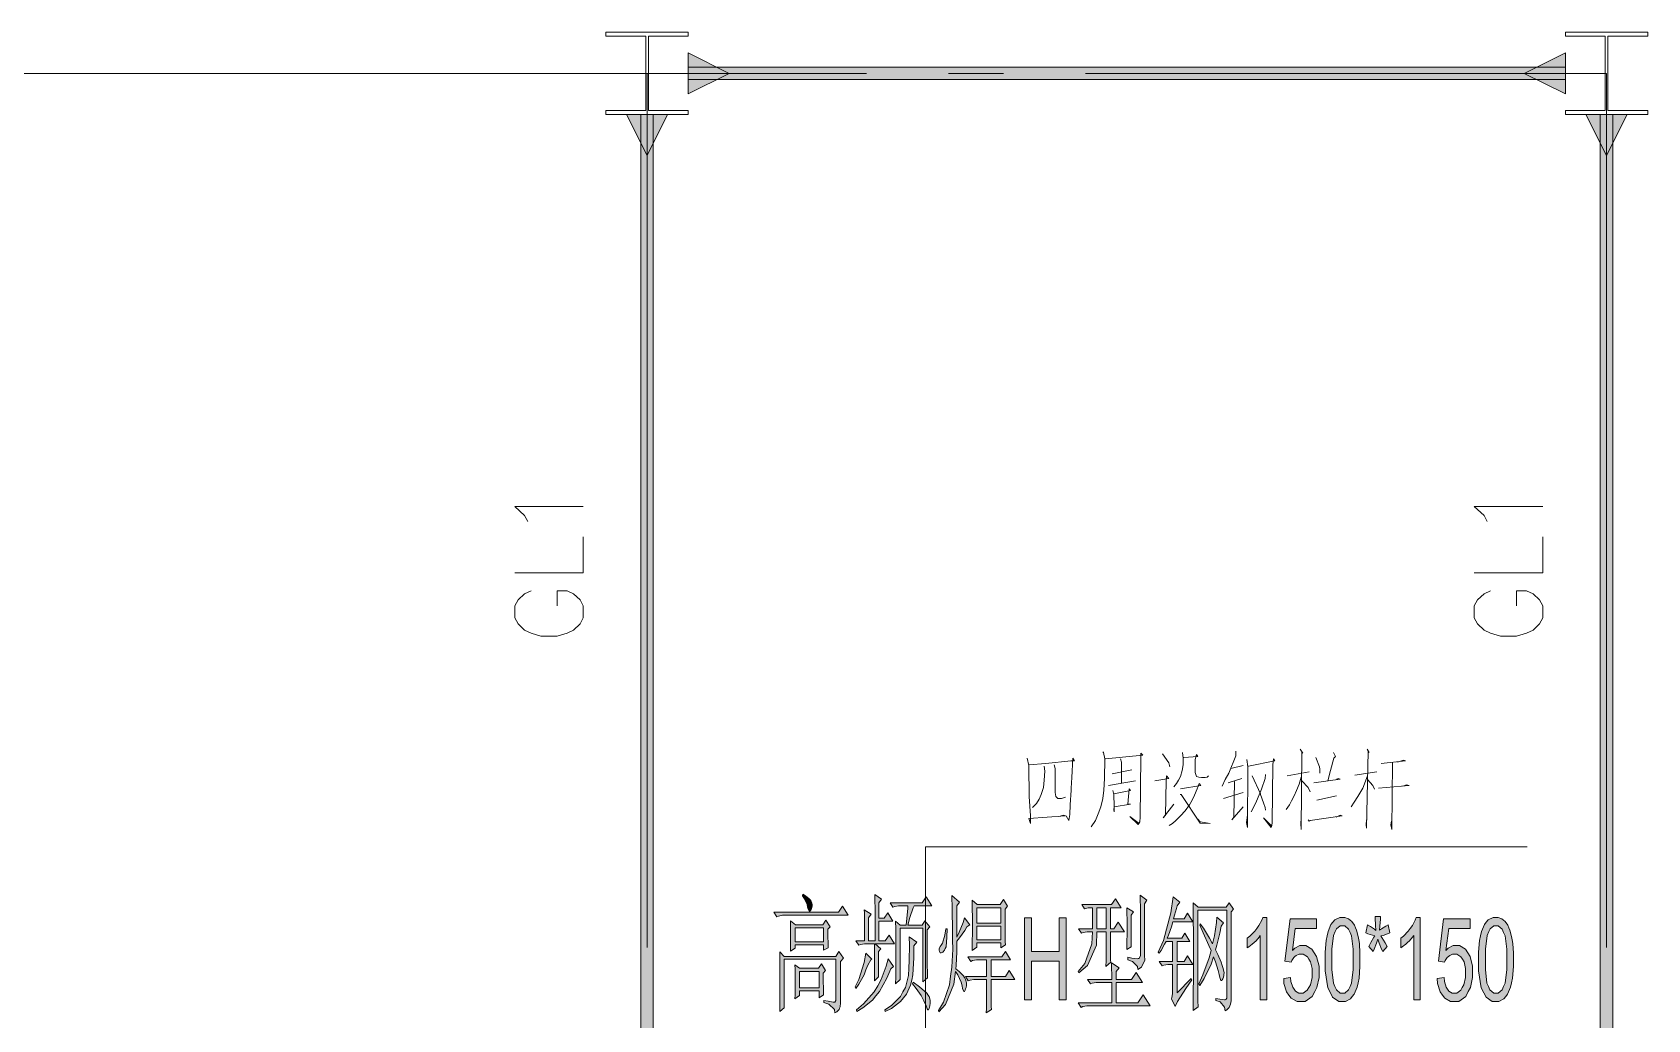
# Model space of a CAD drawing. Header units: millimetres. Extents: x 0 to 586, y 0 to 414.
# Drawn here: x 245.1 to 303.2, y 328.5 to 364 of the extents above; entities that cross this region are included whole.
import ezdxf

# ---------------------------------------------------------------- set-up
doc = ezdxf.new("R2010")
doc.units = ezdxf.units.MM

msp = doc.modelspace()

# ---------------------------------------------------------------- hatches: boundary and pattern name
h = msp.add_hatch(color=0)
h.dxf.hatch_style = 2
h.paths.add_polyline_path([(268.689667, 363.2835), (268.689667, 361.805361), (270.167806, 362.542667)])
h = msp.add_hatch(color=0)
h.dxf.hatch_style = 2
h.paths.add_polyline_path([(300.238583, 361.805361), (300.238583, 363.2835), (298.760444, 362.542667)])
h = msp.add_hatch(color=0)
h.dxf.hatch_style = 2
h.paths.add_polyline_path([(268.689667, 362.320417), (268.689667, 362.764917), (300.238583, 362.764917), (300.238583, 362.320417)])
h = msp.add_hatch(color=0)
h.dxf.hatch_style = 2
h.paths.add_polyline_path([(267.948833, 361.064528), (266.470694, 361.064528), (267.211528, 359.586389)])
h = msp.add_hatch(color=0)
h.dxf.hatch_style = 2
h.paths.add_polyline_path([(267.433778, 314.727167), (266.989278, 314.727167), (266.989278, 361.064528), (267.433778, 361.064528)])
h = msp.add_hatch(color=0)
h.dxf.hatch_style = 2
h.paths.add_polyline_path([(302.457556, 361.064528), (300.979417, 361.064528), (301.716722, 359.586389)])
h = msp.add_hatch(color=0)
h.dxf.hatch_style = 2
h.paths.add_polyline_path([(301.938972, 314.727167), (301.494472, 314.727167), (301.494472, 361.064528), (301.938972, 361.064528)])
h = msp.add_hatch(color=0)
h.dxf.hatch_style = 2
h.paths.add_polyline_path([(272.799528, 332.96225), (272.810111, 333.018694), (272.905361, 332.96225), (273.032361, 332.867), (273.067639, 332.828194), (273.102917, 332.785861), (273.141722, 332.694139), (273.14525, 332.637694), (273.148778, 332.584778), (273.131139, 332.500111), (273.109972, 332.468361), (273.088806, 332.436611), (273.064111, 332.404861), (273.039417, 332.404861), (273.004139, 332.475417), (272.9865, 332.5495), (272.965333, 332.648278), (272.870083, 332.856417)])
h = msp.add_hatch(color=0)
h.dxf.hatch_style = 2
h.paths.add_polyline_path([(275.413611, 331.343), (275.413611, 332.369583), (275.413611, 332.486), (275.406556, 332.799972), (275.3995, 333.001056), (275.646444, 332.838778), (275.551194, 332.711778), (275.551194, 332.150861), (275.741694, 332.150861), (275.868694, 332.351944), (276.045083, 332.045028), (275.551194, 332.045028), (275.551194, 331.343), (275.776972, 331.343), (275.914556, 331.540556), (276.105056, 331.233639), (275.413611, 331.233639), (275.62175, 331.053722), (275.540611, 330.962), (275.540611, 330.044778), (275.388917, 329.900139), (275.388917, 331.233639), (275.106694, 331.233639), (275.032611, 331.233639), (274.8915, 331.205417), (274.828, 331.180722), (274.722167, 331.343), (275.036139, 331.343), (275.036139, 332.027389), (275.036139, 332.13675), (275.032611, 332.351944), (275.025556, 332.457778), (275.2725, 332.2955), (275.17725, 332.172028), (275.17725, 331.343)])
h = msp.add_hatch(color=0)
h.dxf.hatch_style = 2
h.paths.add_polyline_path([(276.150917, 329.790778), (276.154444, 330.027139), (276.1615, 330.570417), (276.1615, 330.884389), (276.1615, 331.194833), (276.154444, 331.773389), (276.150917, 332.045028), (276.313194, 331.900389), (276.535444, 331.900389), (276.560139, 332.154389), (276.588361, 332.503639), (276.595417, 332.602417), (276.337889, 332.602417), (276.260278, 332.602417), (276.122694, 332.577722), (276.055667, 332.5495), (275.949833, 332.711778), (277.099889, 332.711778), (277.251583, 332.926972), (277.449139, 332.602417), (276.817667, 332.602417), (276.778861, 332.531861), (276.665972, 332.179083), (276.595417, 331.900389), (277.110472, 331.900389), (277.205722, 332.062667), (277.382111, 331.847472), (277.286861, 331.738111), (277.286861, 330.640972), (277.286861, 330.48575), (277.293917, 330.171778), (277.297444, 330.0095), (277.135167, 329.864861), (277.135167, 331.794556), (276.313194, 331.794556), (276.313194, 329.953056)])
h = msp.add_hatch(color=0)
h.dxf.hatch_style = 2
h.paths.add_polyline_path([(278.175861, 332.965778), (278.4475, 332.729417), (278.35225, 332.602417), (278.35225, 331.466472), (278.440444, 331.649917), (278.5745, 331.999167), (278.623889, 332.172028), (278.821444, 331.918028), (278.715611, 331.847472), (278.634472, 331.709889), (278.451028, 331.448833), (278.35225, 331.325361), (278.348722, 330.944361), (278.331083, 330.450472), (278.316972, 330.334056), (278.433389, 330.242333), (278.588611, 330.083583), (278.627417, 330.016556), (278.666222, 329.949528), (278.705028, 329.829583), (278.705028, 329.773139), (278.705028, 329.737861), (278.687389, 329.656722), (278.66975, 329.610861), (278.652111, 329.565), (278.627417, 329.522667), (278.599194, 329.522667), (278.556861, 329.621444), (278.539222, 329.720222), (278.503944, 329.854278), (278.387528, 330.115333), (278.306389, 330.242333), (278.246417, 329.783722), (277.950083, 329.053472), (277.710194, 328.781833), (277.696083, 328.83475), (277.872472, 329.134611), (278.087667, 329.751972), (278.13, 330.069472), (278.172333, 330.3905), (278.207611, 331.036083), (278.200556, 331.360639), (278.1935, 331.685194), (278.182917, 332.486)])
h = msp.add_hatch(color=0)
h.dxf.hatch_style = 2
h.paths.add_polyline_path([(284.942139, 332.983417), (285.189083, 332.799972), (285.104417, 332.6765), (285.104417, 330.817361), (285.118528, 330.648028), (284.995056, 330.394028), (284.861, 330.312889), (284.853944, 330.42225), (284.674028, 330.595111), (284.497639, 330.655083), (284.497639, 330.746806), (284.649333, 330.718583), (284.839833, 330.697417), (284.878639, 330.700944), (284.913917, 330.708), (284.952722, 330.817361), (284.952722, 330.926722), (284.952722, 332.4225), (284.952722, 332.538917), (284.949194, 332.821139)])
h = msp.add_hatch(color=0)
h.dxf.hatch_style = 2
h.paths.add_polyline_path([(286.275639, 329.466222), (286.780111, 329.988333), (286.804806, 329.935417), (286.586083, 329.6285), (286.28975, 329.15225), (286.208611, 328.979389), (286.0675, 329.251028), (286.088667, 329.296889), (286.113361, 329.430944), (286.113361, 329.519139), (286.113361, 330.492806), (286.018111, 330.492806), (285.944028, 330.492806), (285.802917, 330.468111), (285.739417, 330.439889), (285.633583, 330.602167), (286.113361, 330.602167), (286.113361, 331.321833), (285.880528, 331.321833), (285.820556, 331.216), (285.697083, 330.997278), (285.633583, 330.891444), (285.598306, 330.926722), (285.785278, 331.350056), (286.053389, 332.348417), (286.138056, 332.926972), (286.370889, 332.725889), (286.275639, 332.602417), (286.247417, 332.500111), (286.183917, 332.267278), (286.148639, 332.133222), (286.522583, 332.133222), (286.653111, 332.330778), (286.840083, 332.023861), (286.123944, 332.023861), (286.0675, 331.843944), (285.961667, 331.547611), (285.915806, 331.431194), (286.441444, 331.431194), (286.557861, 331.611111), (286.73425, 331.321833), (286.275639, 331.321833), (286.275639, 330.602167), (286.522583, 330.602167), (286.653111, 330.799722), (286.840083, 330.492806), (286.275639, 330.492806)])
h = msp.add_hatch(color=0)
h.dxf.hatch_style = 2
h.paths.add_polyline_path([(271.769417, 332.369583), (274.101278, 332.369583), (274.242389, 332.584778), (274.439944, 332.260222), (272.153944, 332.260222), (272.079861, 332.260222), (271.93875, 332.232), (271.87525, 332.207306)])
h = msp.add_hatch(color=0)
h.paths.add_polyline_path([(278.902583, 330.997278), (278.909639, 331.240694), (278.916694, 331.699306), (278.916694, 331.910972), (278.916694, 332.122639), (278.909639, 332.567139), (278.902583, 332.8035), (279.078972, 332.641222), (279.911528, 332.641222), (280.027944, 332.821139), (280.179639, 332.584778), (280.087917, 332.478944), (280.087917, 331.94625), (280.091444, 331.304194), (280.0985, 331.198361), (279.932694, 331.089), (279.932694, 331.268917), (279.068389, 331.268917), (279.068389, 331.106639)])
h.paths.add_polyline_path([(279.068389, 332.531861), (279.068389, 331.970944), (279.932694, 331.970944), (279.932694, 332.531861)])
h.paths.add_polyline_path([(279.932694, 331.865111), (279.068389, 331.865111), (279.068389, 331.378278), (279.932694, 331.378278)])
h = msp.add_hatch(color=0)
h.paths.add_polyline_path([(283.710944, 330.42225), (283.718, 330.630389), (283.725056, 330.962), (283.725056, 331.089), (283.725056, 331.664028), (283.382861, 331.664028), (283.372278, 331.187778), (283.05125, 330.450472), (282.740806, 330.189417), (282.716111, 330.242333), (282.956, 330.521028), (283.213528, 331.233639), (283.231167, 331.664028), (283.11475, 331.664028), (283.037139, 331.664028), (282.896028, 331.639333), (282.832528, 331.611111), (282.726694, 331.773389), (283.231167, 331.773389), (283.231167, 332.531861), (283.079472, 332.531861), (282.938361, 332.496583), (282.843111, 332.641222), (283.912028, 332.641222), (284.053139, 332.856417), (284.261278, 332.531861), (283.87675, 332.531861), (283.87675, 331.773389), (284.00375, 331.773389), (284.155444, 332.00975), (284.377694, 331.664028), (283.87675, 331.664028), (283.87675, 331.089), (283.87675, 330.909083), (283.880278, 330.648028), (283.887333, 330.566889)])
h.paths.add_polyline_path([(283.382861, 332.531861), (283.382861, 331.773389), (283.725056, 331.773389), (283.725056, 332.531861)])
h = msp.add_hatch(color=0)
h.dxf.hatch_style = 2
h.paths.add_polyline_path([(284.462361, 331.032556), (284.465889, 331.240694), (284.472944, 331.646389), (284.472944, 331.847472), (284.472944, 332.045028), (284.465889, 332.387222), (284.462361, 332.531861), (284.705778, 332.387222), (284.624639, 332.260222), (284.624639, 331.124278)])
h = msp.add_hatch(color=0)
h.dxf.hatch_style = 2
h.paths.add_polyline_path([(286.850667, 328.83475), (286.857722, 329.258083), (286.864778, 330.249389), (286.864778, 330.817361), (286.864778, 331.385333), (286.857722, 332.330778), (286.850667, 332.711778), (287.027056, 332.5495), (288.036, 332.5495), (288.141833, 332.711778), (288.304111, 332.475417), (288.222972, 332.387222), (288.222972, 329.251028), (288.222972, 329.187528), (288.198278, 329.064056), (288.173583, 329.007611), (288.152417, 328.947639), (288.064222, 328.852389), (288.000722, 328.817111), (287.983083, 328.951167), (287.817278, 329.141667), (287.672639, 329.194583), (287.672639, 329.268667), (287.81375, 329.240444), (287.979556, 329.219278), (288.00425, 329.222806), (288.032472, 329.226333), (288.057167, 329.275722), (288.057167, 329.321583), (288.057167, 332.440139), (287.016472, 332.440139), (287.016472, 329.557944), (287.016472, 329.476806), (287.02, 329.176944), (287.027056, 328.96175)])
h = msp.add_hatch(color=0)
h.paths.add_polyline_path([(272.365611, 330.965528), (272.372667, 331.106639), (272.376194, 331.388861), (272.376194, 331.522917), (272.376194, 331.656972), (272.372667, 331.928611), (272.365611, 332.062667), (272.552583, 331.918028), (273.536833, 331.918028), (273.642667, 332.080306), (273.794361, 331.847472), (273.713222, 331.75575), (273.713222, 331.540556), (273.720278, 331.208944), (273.723806, 331.089), (273.561528, 331.000806), (273.561528, 331.198361), (272.542, 331.198361), (272.542, 331.071361)])
h.paths.add_polyline_path([(272.542, 331.812194), (272.542, 331.307722), (273.561528, 331.307722), (273.561528, 331.812194)])
h = msp.add_hatch(color=0)
h.dxf.hatch_style = 2
h.paths.add_polyline_path([(278.003, 331.773389), (277.995944, 331.477056), (277.964194, 331.12075), (277.935972, 331.060778), (277.911278, 331.004333), (277.854833, 330.93025), (277.826611, 330.919667), (277.794861, 330.905556), (277.756056, 330.912611), (277.741944, 330.937306), (277.731361, 330.958472), (277.720778, 331.000806), (277.720778, 331.018444), (277.720778, 331.053722), (277.756056, 331.134861), (277.791333, 331.180722), (277.837194, 331.251278), (277.918333, 331.547611), (277.953611, 331.773389)])
h = msp.add_hatch(color=0)
h.dxf.hatch_style = 2
h.paths.add_polyline_path([(280.782889, 329.212222), (280.782889, 332.172028), (281.036889, 332.172028), (281.036889, 330.954944), (282.03525, 330.954944), (282.03525, 332.172028), (282.28925, 332.172028), (282.28925, 329.212222), (282.03525, 329.212222), (282.03525, 330.605694), (281.036889, 330.605694), (281.036889, 329.212222)])
h = msp.add_hatch(color=0)
h.dxf.hatch_style = 2
h.paths.add_polyline_path([(287.108194, 331.953306), (287.221083, 331.791028), (287.443333, 331.431194), (287.552694, 331.233639), (287.619722, 331.522917), (287.693806, 331.999167), (287.707917, 332.189667), (287.94075, 331.988583), (287.859611, 331.865111), (287.806694, 331.611111), (287.707917, 331.187778), (287.658528, 331.014917), (287.743194, 330.845583), (287.859611, 330.566889), (287.894889, 330.457528), (287.930167, 330.348167), (287.961917, 330.185889), (287.958389, 330.132972), (287.954861, 330.080056), (287.933694, 329.998917), (287.916056, 329.970694), (287.898417, 329.942472), (287.87725, 329.917778), (287.852556, 329.917778), (287.81375, 330.023611), (287.789056, 330.132972), (287.753778, 330.267028), (287.655, 330.584528), (287.587972, 330.764444), (287.49625, 330.503389), (287.24225, 329.988333), (287.087028, 329.737861), (287.05175, 329.790778), (287.203444, 330.122389), (287.425694, 330.729167), (287.49625, 330.997278), (287.418639, 331.177194), (287.214028, 331.62875), (287.087028, 331.900389)])
h = msp.add_hatch(color=0)
h.dxf.hatch_style = 2
h.paths.add_polyline_path([(289.503556, 329.212222), (289.267194, 329.212222), (289.267194, 331.526444), (289.224861, 331.466472), (289.111972, 331.339472), (289.044944, 331.275972), (288.974389, 331.216), (288.850917, 331.12075), (288.794472, 331.089), (288.794472, 331.441778), (288.89325, 331.512333), (289.066111, 331.685194), (289.140194, 331.7875), (289.214278, 331.889806), (289.320111, 332.087361), (289.351861, 332.182611), (289.503556, 332.182611)])
h = msp.add_hatch(color=0)
h.dxf.hatch_style = 2
h.paths.add_polyline_path([(290.106806, 329.988333), (290.35375, 330.020083), (290.367861, 329.8825), (290.431361, 329.670833), (290.48075, 329.603806), (290.530139, 329.53325), (290.653611, 329.462694), (290.724167, 329.462694), (290.808833, 329.462694), (290.953472, 329.561472), (291.013444, 329.66025), (291.069889, 329.759028), (291.129861, 330.020083), (291.129861, 330.185889), (291.129861, 330.341111), (291.073417, 330.584528), (291.016972, 330.67625), (290.960528, 330.764444), (290.812361, 330.856167), (290.720639, 330.856167), (290.660667, 330.856167), (290.558361, 330.813833), (290.5125, 330.775028), (290.466639, 330.736222), (290.396083, 330.630389), (290.371389, 330.566889), (290.149139, 330.61275), (290.336111, 332.129694), (291.288611, 332.129694), (291.288611, 331.783972), (290.523083, 331.783972), (290.420778, 330.990222), (290.505444, 331.081944), (290.688889, 331.173667), (290.784139, 331.173667), (290.907611, 331.173667), (291.119278, 331.039611), (291.207472, 330.905556), (291.292139, 330.7715), (291.380333, 330.425778), (291.380333, 330.217639), (291.380333, 330.016556), (291.302722, 329.667306), (291.228639, 329.522667), (291.136917, 329.34275), (290.882917, 329.162833), (290.724167, 329.162833), (290.593639, 329.162833), (290.378444, 329.275722), (290.297306, 329.388611), (290.212639, 329.5015), (290.117389, 329.801361)])
h = msp.add_hatch(color=0)
h.paths.add_polyline_path([(291.599056, 330.672722), (291.599056, 330.933778), (291.634333, 331.357111), (291.669611, 331.515861), (291.704889, 331.678139), (291.807194, 331.925083), (291.87775, 332.00975), (291.944778, 332.097944), (292.121167, 332.182611), (292.223472, 332.182611), (292.301083, 332.182611), (292.438667, 332.13675), (292.495111, 332.087361), (292.555083, 332.037972), (292.650333, 331.900389), (292.689139, 331.812194), (292.724417, 331.720472), (292.784389, 331.50175), (292.805556, 331.371222), (292.83025, 331.240694), (292.851417, 330.891444), (292.851417, 330.672722), (292.851417, 330.411667), (292.816139, 329.991861), (292.780861, 329.833111), (292.745583, 329.670833), (292.643278, 329.423889), (292.572722, 329.335694), (292.505694, 329.251028), (292.329306, 329.162833), (292.223472, 329.162833), (292.085889, 329.162833), (291.867167, 329.314528), (291.789556, 329.46975), (291.694306, 329.653194), (291.599056, 330.256444)])
h.paths.add_polyline_path([(291.842472, 330.672722), (291.842472, 330.305833), (291.895389, 329.822528), (291.951833, 329.702583), (292.008278, 329.582639), (292.142333, 329.462694), (292.223472, 329.462694), (292.304611, 329.462694), (292.442194, 329.582639), (292.498639, 329.702583), (292.551556, 329.822528), (292.608, 330.309361), (292.608, 330.672722), (292.608, 331.036083), (292.551556, 331.522917), (292.498639, 331.642861), (292.442194, 331.762806), (292.304611, 331.88275), (292.219944, 331.88275), (292.138806, 331.88275), (292.011806, 331.776917), (291.962417, 331.671083), (291.902444, 331.5335), (291.842472, 331.036083)])
h = msp.add_hatch(color=0)
h.dxf.hatch_style = 2
h.paths.add_polyline_path([(293.063083, 331.62875), (293.123056, 331.9145), (293.225361, 331.858056), (293.377056, 331.759278), (293.422917, 331.716944), (293.412333, 331.900389), (293.398222, 332.150861), (293.398222, 332.217889), (293.588722, 332.217889), (293.585194, 332.119111), (293.571083, 331.868639), (293.556972, 331.720472), (293.627528, 331.773389), (293.779222, 331.868639), (293.867417, 331.9145), (293.927389, 331.62875), (293.84625, 331.586417), (293.680444, 331.529972), (293.602833, 331.515861), (293.641639, 331.459417), (293.754528, 331.268917), (293.828611, 331.134861), (293.669861, 330.962), (293.631056, 331.039611), (293.542861, 331.258333), (293.489944, 331.395917), (293.440556, 331.254806), (293.355889, 331.036083), (293.320611, 330.962), (293.165389, 331.134861), (293.239472, 331.275972), (293.348833, 331.466472), (293.380583, 331.515861), (293.299444, 331.540556), (293.137167, 331.597)])
h = msp.add_hatch(color=0)
h.dxf.hatch_style = 2
h.paths.add_polyline_path([(295.021, 329.212222), (294.784639, 329.212222), (294.784639, 331.526444), (294.742306, 331.466472), (294.632944, 331.339472), (294.562389, 331.275972), (294.495361, 331.216), (294.368361, 331.12075), (294.315444, 331.089), (294.315444, 331.441778), (294.414222, 331.512333), (294.587083, 331.685194), (294.661167, 331.7875), (294.73525, 331.889806), (294.841083, 332.087361), (294.869306, 332.182611), (295.021, 332.182611)])
h = msp.add_hatch(color=0)
h.dxf.hatch_style = 2
h.paths.add_polyline_path([(295.627778, 329.988333), (295.874722, 330.020083), (295.888833, 329.8825), (295.952333, 329.670833), (296.001722, 329.603806), (296.051111, 329.53325), (296.171056, 329.462694), (296.241611, 329.462694), (296.329806, 329.462694), (296.474444, 329.561472), (296.530889, 329.66025), (296.590861, 329.759028), (296.647306, 330.020083), (296.647306, 330.185889), (296.647306, 330.341111), (296.594389, 330.584528), (296.537944, 330.67625), (296.4815, 330.764444), (296.333333, 330.856167), (296.238083, 330.856167), (296.181639, 330.856167), (296.079333, 330.813833), (296.033472, 330.775028), (295.987611, 330.736222), (295.917056, 330.630389), (295.888833, 330.566889), (295.670111, 330.61275), (295.853556, 332.129694), (296.809583, 332.129694), (296.809583, 331.783972), (296.044056, 331.783972), (295.938222, 330.990222), (296.026417, 331.081944), (296.206333, 331.173667), (296.301583, 331.173667), (296.428583, 331.173667), (296.64025, 331.039611), (296.724917, 330.905556), (296.813111, 330.7715), (296.897778, 330.425778), (296.897778, 330.217639), (296.897778, 330.016556), (296.823694, 329.667306), (296.746083, 329.522667), (296.654361, 329.34275), (296.403889, 329.162833), (296.241611, 329.162833), (296.111083, 329.162833), (295.899417, 329.275722), (295.81475, 329.388611), (295.733611, 329.5015), (295.638361, 329.801361)])
h = msp.add_hatch(color=0)
h.paths.add_polyline_path([(297.1165, 330.672722), (297.1165, 330.933778), (297.151778, 331.357111), (297.187056, 331.515861), (297.222333, 331.678139), (297.328167, 331.925083), (297.395194, 332.00975), (297.46575, 332.097944), (297.638611, 332.182611), (297.744444, 332.182611), (297.822056, 332.182611), (297.956111, 332.13675), (298.016083, 332.087361), (298.072528, 332.037972), (298.171306, 331.900389), (298.206583, 331.812194), (298.245389, 331.720472), (298.305361, 331.50175), (298.326528, 331.371222), (298.347694, 331.240694), (298.368861, 330.891444), (298.368861, 330.672722), (298.368861, 330.411667), (298.333583, 329.991861), (298.301833, 329.833111), (298.266556, 329.670833), (298.160722, 329.423889), (298.093694, 329.335694), (298.023139, 329.251028), (297.850278, 329.162833), (297.744444, 329.162833), (297.606861, 329.162833), (297.388139, 329.314528), (297.307, 329.46975), (297.21175, 329.653194), (297.1165, 330.256444)])
h.paths.add_polyline_path([(297.359917, 330.672722), (297.359917, 330.305833), (297.416361, 329.822528), (297.469278, 329.702583), (297.525722, 329.582639), (297.663306, 329.462694), (297.744444, 329.462694), (297.825583, 329.462694), (297.963167, 329.582639), (298.016083, 329.702583), (298.072528, 329.822528), (298.128972, 330.309361), (298.128972, 330.672722), (298.128972, 331.036083), (298.072528, 331.522917), (298.016083, 331.642861), (297.963167, 331.762806), (297.825583, 331.88275), (297.740917, 331.88275), (297.659778, 331.88275), (297.52925, 331.776917), (297.479861, 331.671083), (297.419889, 331.5335), (297.359917, 331.036083)])
h = msp.add_hatch(color=0)
h.dxf.hatch_style = 2
h.paths.add_polyline_path([(276.912917, 331.286556), (276.807083, 331.163083), (276.807083, 330.729167), (276.768278, 330.111806), (276.729472, 329.928361), (276.690667, 329.741389), (276.546028, 329.420361), (276.436667, 329.286306), (276.327306, 329.15225), (275.999222, 328.908833), (275.776972, 328.799472), (275.762861, 328.852389), (275.999222, 329.014667), (276.323778, 329.339222), (276.4155, 329.5015), (276.503694, 329.663778), (276.609528, 330.094167), (276.623639, 330.35875), (276.63775, 330.626861), (276.648333, 331.187778), (276.641278, 331.487639)])
h = msp.add_hatch(color=0)
h.dxf.hatch_style = 2
h.paths.add_polyline_path([(273.572111, 329.198111), (273.720278, 329.169889), (273.900194, 329.138139), (273.935472, 329.134611), (273.97075, 329.131083), (274.006028, 329.198111), (274.006028, 329.268667), (274.006028, 330.67625), (272.143361, 330.67625), (272.143361, 328.926472), (271.981083, 328.799472), (271.984611, 329.071111), (271.991667, 329.607333), (271.991667, 329.871917), (271.991667, 330.140028), (271.984611, 330.67625), (271.981083, 330.944361), (272.143361, 330.782083), (273.995444, 330.782083), (274.111861, 330.962), (274.274139, 330.711528), (274.171833, 330.602167), (274.171833, 329.198111), (274.171833, 329.106389), (274.154194, 328.968806), (274.136556, 328.915889), (274.118917, 328.8665), (274.03425, 328.781833), (273.97075, 328.746556), (273.949583, 328.873556), (273.7485, 329.060528), (273.572111, 329.124028)])
h = msp.add_hatch(color=0)
h.dxf.hatch_style = 2
h.paths.add_polyline_path([(275.085528, 330.891444), (275.293667, 330.67625), (275.254861, 330.658611), (275.149028, 330.468111), (275.085528, 330.29525), (275.014972, 330.115333), (274.831528, 329.783722), (274.722167, 329.6285), (274.697472, 329.681417), (274.828, 329.953056), (275.0185, 330.556306)])
h = msp.add_hatch(color=0)
h.dxf.hatch_style = 2
h.paths.add_polyline_path([(275.879278, 330.690361), (276.080361, 330.42225), (275.974528, 330.330528), (275.833417, 329.998917), (275.568833, 329.512083), (275.441833, 329.356861), (275.314833, 329.205167), (274.972639, 328.926472), (274.757444, 328.799472), (274.743333, 328.852389), (275.000861, 329.071111), (275.381861, 329.508556), (275.505333, 329.727278), (275.628806, 329.949528), (275.815778, 330.429306)])
h = msp.add_hatch(color=0)
h.dxf.hatch_style = 2
h.paths.add_polyline_path([(279.583444, 329.953056), (279.583444, 329.519139), (279.5905, 328.979389), (279.594028, 328.873556), (279.407056, 328.746556), (279.414111, 328.908833), (279.417639, 329.512083), (279.417639, 329.953056), (279.043694, 329.953056), (278.969611, 329.953056), (278.8285, 329.924833), (278.761472, 329.900139), (278.659167, 330.062417), (279.417639, 330.062417), (279.417639, 330.658611), (279.138944, 330.658611), (279.061333, 330.658611), (278.920222, 330.630389), (278.856722, 330.602167), (278.750889, 330.764444), (279.967972, 330.764444), (280.0985, 330.962), (280.285472, 330.658611), (279.583444, 330.658611), (279.583444, 330.062417), (280.0985, 330.062417), (280.239611, 330.277611), (280.437167, 329.953056)])
h = msp.add_hatch(color=0)
h.paths.add_polyline_path([(273.550944, 330.171778), (273.550944, 329.953056), (273.554472, 329.565), (273.561528, 329.395667), (273.395722, 329.286306), (273.395722, 329.540306), (272.693694, 329.540306), (272.693694, 329.378028), (272.531417, 329.251028), (272.534944, 329.402722), (272.542, 329.709639), (272.542, 329.864861), (272.542, 330.016556), (272.534944, 330.323472), (272.531417, 330.478694), (272.693694, 330.351694), (273.374556, 330.351694), (273.480389, 330.513972), (273.632083, 330.277611)])
h.paths.add_polyline_path([(272.693694, 330.242333), (272.693694, 329.646139), (273.395722, 329.646139), (273.395722, 330.242333)])
h = msp.add_hatch(color=0)
h.dxf.hatch_style = 2
h.paths.add_polyline_path([(283.922611, 329.953056), (283.922611, 330.087111), (283.915556, 330.383444), (283.912028, 330.545722), (284.190722, 330.365806), (284.084889, 330.238806), (284.084889, 329.953056), (284.63875, 329.953056), (284.801028, 330.203528), (285.033861, 329.843694), (284.084889, 329.843694), (284.084889, 329.106389), (284.861, 329.106389), (285.047972, 329.395667), (285.3055, 328.997028), (283.104167, 328.997028), (283.026556, 328.997028), (282.885444, 328.972333), (282.821944, 328.944111), (282.716111, 329.106389), (283.922611, 329.106389), (283.922611, 329.843694), (283.442833, 329.843694), (283.365222, 329.843694), (283.224111, 329.815472), (283.160611, 329.790778), (283.054778, 329.953056)])
h = msp.add_hatch(color=0)
h.dxf.hatch_style = 2
h.paths.add_polyline_path([(276.782389, 329.847222), (277.011694, 329.684944), (277.276278, 329.459167), (277.315083, 329.395667), (277.353889, 329.332167), (277.392694, 329.205167), (277.392694, 329.141667), (277.392694, 329.095806), (277.382111, 329.004083), (277.368, 328.951167), (277.357417, 328.901778), (277.332722, 328.852389), (277.322139, 328.852389), (277.311556, 328.852389), (277.286861, 328.891194), (277.276278, 328.926472), (277.244528, 329.007611), (277.166917, 329.184), (277.117528, 329.27925), (277.068139, 329.370972), (276.888222, 329.6285), (276.761222, 329.790778)])

# ---------------------------------------------------------------- linework, layer by layer
at = {"color": 0, "lineweight": 0}
for points in [[(265.733389, 364.020806), (265.733389, 363.876167)], [(268.689667, 364.020806), (265.733389, 364.020806)], [(265.733389, 363.876167), (267.162139, 363.876167)], [(267.162139, 363.876167), (267.162139, 361.212694)], [(267.260917, 361.212694), (267.260917, 363.876167)], [(267.260917, 363.876167), (268.689667, 363.876167)], [(268.689667, 363.876167), (268.689667, 364.020806)], [(300.238583, 364.020806), (300.238583, 363.876167)], [(303.198389, 364.020806), (300.238583, 364.020806)], [(300.238583, 363.876167), (301.667333, 363.876167)], [(301.667333, 363.876167), (301.667333, 361.212694)], [(301.766111, 361.212694), (301.766111, 363.876167)], [(301.766111, 363.876167), (303.198389, 363.876167)], [(303.198389, 363.876167), (303.198389, 364.020806)], [(216.609083, 362.542667), (257.351389, 362.542667)], [(245.519222, 362.542667), (275.099639, 362.542667)], [(267.211528, 331.096056), (267.211528, 362.542667)], [(278.055917, 362.542667), (280.027944, 362.542667)], [(282.984222, 362.542667), (301.716722, 362.542667)], [(301.716722, 331.096056), (301.716722, 362.542667)], [(265.733389, 361.212694), (267.162139, 361.212694)], [(265.733389, 361.212694), (265.733389, 361.064528)], [(265.733389, 361.064528), (268.689667, 361.064528)], [(267.260917, 361.212694), (268.689667, 361.212694)], [(268.689667, 361.064528), (268.689667, 361.212694)], [(300.238583, 361.212694), (301.667333, 361.212694)], [(300.238583, 361.212694), (300.238583, 361.064528)], [(300.238583, 361.064528), (303.198389, 361.064528)], [(301.766111, 361.212694), (303.198389, 361.212694)], [(303.198389, 361.064528), (303.198389, 361.212694)], [(262.92175, 346.420722), (262.805333, 346.635917), (262.452556, 346.960472), (264.918472, 346.960472)], [(297.430472, 346.420722), (297.314056, 346.635917), (296.961278, 346.960472), (299.427194, 346.960472)], [(262.452556, 344.579222), (264.918472, 344.579222), (264.918472, 345.877444)], [(296.961278, 344.579222), (299.427194, 344.579222), (299.427194, 345.877444)], [(263.041694, 343.926583), (262.805333, 343.82075), (262.5725, 343.602028), (262.452556, 343.386833), (262.452556, 342.952917), (262.5725, 342.737722), (262.805333, 342.519), (263.041694, 342.409639), (263.394472, 342.303806), (263.980083, 342.303806), (264.332861, 342.409639), (264.565694, 342.519), (264.802056, 342.737722), (264.918472, 342.952917), (264.918472, 343.386833), (264.802056, 343.602028), (264.565694, 343.82075), (264.332861, 343.926583), (263.980083, 343.926583), (263.980083, 343.386833)], [(297.546889, 343.926583), (297.314056, 343.82075), (297.077694, 343.602028), (296.961278, 343.386833), (296.961278, 342.952917), (297.077694, 342.737722), (297.314056, 342.519), (297.546889, 342.409639), (297.899667, 342.303806), (298.485278, 342.303806), (298.838056, 342.409639), (299.074417, 342.519), (299.30725, 342.737722), (299.427194, 342.952917), (299.427194, 343.386833), (299.30725, 343.602028), (299.074417, 343.82075), (298.838056, 343.926583), (298.485278, 343.926583), (298.485278, 343.386833)], [(283.605111, 338.141028), (283.62275, 338.116333), (283.679194, 337.8835), (283.661556, 337.185), (283.643917, 336.765194), (283.605111, 336.461806), (283.531028, 336.158417), (283.439306, 335.904417), (283.344056, 335.671583), (283.17825, 335.43875)], [(286.473194, 338.116333), (286.494361, 337.908194), (286.494361, 337.675361), (286.455556, 337.463694), (286.399111, 337.255556), (286.325028, 337.114444), (286.250944, 336.998028), (286.159222, 336.881611)], [(288.392306, 338.162194), (288.392306, 337.999917), (288.134778, 337.371972), (288.00425, 337.139139), (287.891361, 336.906306)], [(290.703, 338.23275), (290.79825, 338.091639), (290.759444, 338.116333), (290.741806, 335.3435), (290.724167, 335.555167), (290.741806, 335.742139)], [(291.895389, 338.116333), (291.969472, 337.975222), (291.916556, 337.908194), (291.786028, 337.463694), (291.690778, 337.093278)], [(293.108944, 338.23275), (293.183028, 338.116333), (293.144222, 338.162194), (293.087778, 335.392889), (293.070139, 335.509306), (293.087778, 335.69275)], [(280.885194, 337.908194), (280.941639, 337.650667), (280.941639, 337.580111), (280.959278, 336.578222), (280.959278, 336.532361), (280.998083, 335.833861), (280.998083, 335.555167), (280.941639, 335.742139), (282.264556, 335.833861), (282.190472, 335.858556), (282.021139, 335.809167)], [(282.282194, 335.833861), (282.377444, 335.671583), (282.412722, 335.879722), (282.430361, 336.228972), (282.469167, 336.765194), (282.469167, 336.83575), (282.486806, 337.209694), (282.525611, 337.908194), (282.582056, 337.812944), (282.451528, 337.812944), (281.555472, 337.721222), (280.941639, 337.675361)], [(281.499028, 337.625972), (281.520194, 337.442528), (281.499028, 337.114444), (281.46375, 336.860444), (281.389667, 336.602917), (281.315583, 336.440639), (281.220333, 336.278361), (281.072167, 336.13725)], [(281.855333, 337.675361), (281.890611, 337.53425), (281.890611, 337.230861), (281.890611, 336.881611), (281.890611, 336.673472), (281.911778, 336.532361), (281.985861, 336.461806), (282.116389, 336.461806), (282.264556, 336.511194)], [(283.700361, 337.8835), (285.040917, 338.024611), (284.966833, 338.091639), (284.966833, 337.929361), (284.945667, 335.788), (284.928028, 335.625722), (284.89275, 335.555167), (284.871583, 335.530472), (284.57525, 335.809167), (284.910389, 335.555167)], [(284.240111, 337.8835), (284.275389, 337.767083), (284.275389, 337.022722)], [(285.75, 338.070472), (285.97225, 337.742389), (286.007528, 337.604806)], [(286.512, 337.929361), (287.016472, 337.975222), (286.977667, 338.045778), (286.921222, 337.858806), (286.921222, 337.696528), (286.921222, 337.558944), (286.921222, 337.393139), (286.942389, 337.326111), (286.977667, 337.255556), (287.05175, 337.230861), (287.147, 337.209694), (287.277528, 337.209694), (287.351611, 337.230861), (287.408056, 337.276722)], [(288.208861, 337.53425), (288.653361, 337.650667)], [(288.783889, 337.858806), (288.822694, 337.604806), (288.805056, 335.414056), (288.76625, 335.601028), (288.805056, 335.858556)], [(288.840333, 337.625972), (289.792833, 337.812944), (289.736389, 337.8835), (289.715222, 337.675361), (289.697583, 335.601028), (289.679944, 335.484611), (289.662306, 335.414056), (289.380083, 335.763306), (289.679944, 335.459917)], [(291.263917, 337.929361), (291.394444, 337.604806), (291.412083, 337.509556), (291.412083, 337.371972)], [(293.609889, 337.721222), (294.484778, 337.812944), (294.410694, 337.837639), (294.206083, 337.767083)], [(294.019111, 337.742389), (294.001472, 335.3435), (293.966194, 335.509306), (293.983833, 335.646889)], [(283.809722, 336.927472), (284.779861, 337.093278)], [(284.649333, 337.488389), (283.94025, 337.347278)], [(285.467778, 337.093278), (285.97225, 337.185), (285.898167, 337.276722), (285.877, 337.093278), (285.859361, 335.858556), (285.767639, 335.763306), (286.159222, 336.253667)], [(286.399111, 336.811056), (287.125833, 336.927472), (287.069389, 336.998028), (286.995306, 336.811056), (286.903583, 336.578222), (286.811861, 336.394778), (286.716611, 336.228972), (286.568444, 336.020833), (286.399111, 335.833861), (286.233306, 335.671583), (286.102778, 335.555167), (285.989889, 335.484611)], [(288.600444, 337.185), (288.113611, 337.022722)], [(288.339389, 337.068583), (288.318222, 335.788), (288.244139, 335.69275), (288.653361, 336.158417)], [(289.454167, 337.326111), (289.436528, 337.185), (289.306, 336.789889), (289.101389, 336.299528), (288.935583, 335.974972)], [(288.970861, 337.276722), (289.270722, 336.627611), (289.270722, 336.602917), (289.380083, 336.299528), (289.436528, 336.13725), (289.454167, 336.042)], [(290.741806, 337.230861), (290.667722, 336.976861), (290.572472, 336.744028), (290.48075, 336.557056), (290.389028, 336.370083), (290.311417, 336.228972), (290.202056, 336.066694)], [(290.237333, 337.276722), (291.0205, 337.417833)], [(290.759444, 337.093278), (290.985222, 336.860444), (291.059306, 336.694639)], [(291.189833, 337.022722), (292.138806, 337.160306), (292.082361, 337.185), (292.008278, 337.160306)], [(293.126583, 337.276722), (292.95725, 336.83575), (292.773806, 336.532361), (292.643278, 336.324222), (292.530389, 336.158417)], [(292.660917, 337.301417), (293.461722, 337.417833)], [(293.126583, 337.139139), (293.313556, 336.927472), (293.37, 336.789889)], [(283.957889, 336.744028), (283.996694, 336.602917), (284.014333, 336.183111), (284.014333, 335.974972), (283.996694, 336.066694), (284.014333, 336.158417), (284.592889, 336.253667), (284.501167, 336.253667), (284.554083, 336.811056), (284.592889, 336.744028), (283.996694, 336.627611)], [(286.381472, 336.602917), (286.420278, 336.602917), (287.108194, 335.576333), (287.460972, 335.555167), (287.108194, 335.625722), (287.016472, 335.717444)], [(288.653361, 336.673472), (287.947806, 336.461806)], [(291.299194, 336.394778), (292.008278, 336.557056)], [(293.518167, 336.83575), (294.615306, 336.927472), (294.523583, 336.952167), (294.393056, 336.906306)], [(290.985222, 335.69275), (291.0205, 335.646889), (291.059306, 335.671583), (292.212889, 335.833861), (292.138806, 335.858556), (291.990639, 335.788)], [(277.223361, 334.715556), (298.866278, 334.715556)], [(277.223361, 334.715556), (277.223361, 328.037472)]]:
    msp.add_lwpolyline(points, dxfattribs=at)
for points in [[(268.689667, 363.2835), (268.689667, 361.805361), (270.167806, 362.542667)], [(300.238583, 361.805361), (300.238583, 363.2835), (298.760444, 362.542667)], [(268.689667, 362.320417), (268.689667, 362.764917), (300.238583, 362.764917), (300.238583, 362.320417)], [(267.948833, 361.064528), (266.470694, 361.064528), (267.211528, 359.586389)], [(267.433778, 314.727167), (266.989278, 314.727167), (266.989278, 361.064528), (267.433778, 361.064528)], [(302.457556, 361.064528), (300.979417, 361.064528), (301.716722, 359.586389)], [(301.938972, 314.727167), (301.494472, 314.727167), (301.494472, 361.064528), (301.938972, 361.064528)], [(272.799528, 332.96225), (272.810111, 333.018694), (272.905361, 332.96225), (273.032361, 332.867), (273.067639, 332.828194), (273.102917, 332.785861), (273.141722, 332.694139), (273.14525, 332.637694), (273.148778, 332.584778), (273.131139, 332.500111), (273.109972, 332.468361), (273.088806, 332.436611), (273.064111, 332.404861), (273.039417, 332.404861), (273.004139, 332.475417), (272.9865, 332.5495), (272.965333, 332.648278), (272.870083, 332.856417)], [(275.413611, 331.343), (275.413611, 332.369583), (275.413611, 332.486), (275.406556, 332.799972), (275.3995, 333.001056), (275.646444, 332.838778), (275.551194, 332.711778), (275.551194, 332.150861), (275.741694, 332.150861), (275.868694, 332.351944), (276.045083, 332.045028), (275.551194, 332.045028), (275.551194, 331.343), (275.776972, 331.343), (275.914556, 331.540556), (276.105056, 331.233639), (275.413611, 331.233639), (275.62175, 331.053722), (275.540611, 330.962), (275.540611, 330.044778), (275.388917, 329.900139), (275.388917, 331.233639), (275.106694, 331.233639), (275.032611, 331.233639), (274.8915, 331.205417), (274.828, 331.180722), (274.722167, 331.343), (275.036139, 331.343), (275.036139, 332.027389), (275.036139, 332.13675), (275.032611, 332.351944), (275.025556, 332.457778), (275.2725, 332.2955), (275.17725, 332.172028), (275.17725, 331.343)], [(276.150917, 329.790778), (276.154444, 330.027139), (276.1615, 330.570417), (276.1615, 330.884389), (276.1615, 331.194833), (276.154444, 331.773389), (276.150917, 332.045028), (276.313194, 331.900389), (276.535444, 331.900389), (276.560139, 332.154389), (276.588361, 332.503639), (276.595417, 332.602417), (276.337889, 332.602417), (276.260278, 332.602417), (276.122694, 332.577722), (276.055667, 332.5495), (275.949833, 332.711778), (277.099889, 332.711778), (277.251583, 332.926972), (277.449139, 332.602417), (276.817667, 332.602417), (276.778861, 332.531861), (276.665972, 332.179083), (276.595417, 331.900389), (277.110472, 331.900389), (277.205722, 332.062667), (277.382111, 331.847472), (277.286861, 331.738111), (277.286861, 330.640972), (277.286861, 330.48575), (277.293917, 330.171778), (277.297444, 330.0095), (277.135167, 329.864861), (277.135167, 331.794556), (276.313194, 331.794556), (276.313194, 329.953056)], [(278.175861, 332.965778), (278.4475, 332.729417), (278.35225, 332.602417), (278.35225, 331.466472), (278.440444, 331.649917), (278.5745, 331.999167), (278.623889, 332.172028), (278.821444, 331.918028), (278.715611, 331.847472), (278.634472, 331.709889), (278.451028, 331.448833), (278.35225, 331.325361), (278.348722, 330.944361), (278.331083, 330.450472), (278.316972, 330.334056), (278.433389, 330.242333), (278.588611, 330.083583), (278.627417, 330.016556), (278.666222, 329.949528), (278.705028, 329.829583), (278.705028, 329.773139), (278.705028, 329.737861), (278.687389, 329.656722), (278.66975, 329.610861), (278.652111, 329.565), (278.627417, 329.522667), (278.599194, 329.522667), (278.556861, 329.621444), (278.539222, 329.720222), (278.503944, 329.854278), (278.387528, 330.115333), (278.306389, 330.242333), (278.246417, 329.783722), (277.950083, 329.053472), (277.710194, 328.781833), (277.696083, 328.83475), (277.872472, 329.134611), (278.087667, 329.751972), (278.13, 330.069472), (278.172333, 330.3905), (278.207611, 331.036083), (278.200556, 331.360639), (278.1935, 331.685194), (278.182917, 332.486)], [(284.942139, 332.983417), (285.189083, 332.799972), (285.104417, 332.6765), (285.104417, 330.817361), (285.118528, 330.648028), (284.995056, 330.394028), (284.861, 330.312889), (284.853944, 330.42225), (284.674028, 330.595111), (284.497639, 330.655083), (284.497639, 330.746806), (284.649333, 330.718583), (284.839833, 330.697417), (284.878639, 330.700944), (284.913917, 330.708), (284.952722, 330.817361), (284.952722, 330.926722), (284.952722, 332.4225), (284.952722, 332.538917), (284.949194, 332.821139)], [(286.275639, 329.466222), (286.780111, 329.988333), (286.804806, 329.935417), (286.586083, 329.6285), (286.28975, 329.15225), (286.208611, 328.979389), (286.0675, 329.251028), (286.088667, 329.296889), (286.113361, 329.430944), (286.113361, 329.519139), (286.113361, 330.492806), (286.018111, 330.492806), (285.944028, 330.492806), (285.802917, 330.468111), (285.739417, 330.439889), (285.633583, 330.602167), (286.113361, 330.602167), (286.113361, 331.321833), (285.880528, 331.321833), (285.820556, 331.216), (285.697083, 330.997278), (285.633583, 330.891444), (285.598306, 330.926722), (285.785278, 331.350056), (286.053389, 332.348417), (286.138056, 332.926972), (286.370889, 332.725889), (286.275639, 332.602417), (286.247417, 332.500111), (286.183917, 332.267278), (286.148639, 332.133222), (286.522583, 332.133222), (286.653111, 332.330778), (286.840083, 332.023861), (286.123944, 332.023861), (286.0675, 331.843944), (285.961667, 331.547611), (285.915806, 331.431194), (286.441444, 331.431194), (286.557861, 331.611111), (286.73425, 331.321833), (286.275639, 331.321833), (286.275639, 330.602167), (286.522583, 330.602167), (286.653111, 330.799722), (286.840083, 330.492806), (286.275639, 330.492806)], [(271.769417, 332.369583), (274.101278, 332.369583), (274.242389, 332.584778), (274.439944, 332.260222), (272.153944, 332.260222), (272.079861, 332.260222), (271.93875, 332.232), (271.87525, 332.207306)], [(278.902583, 330.997278), (278.909639, 331.240694), (278.916694, 331.699306), (278.916694, 331.910972), (278.916694, 332.122639), (278.909639, 332.567139), (278.902583, 332.8035), (279.078972, 332.641222), (279.911528, 332.641222), (280.027944, 332.821139), (280.179639, 332.584778), (280.087917, 332.478944), (280.087917, 331.94625), (280.091444, 331.304194), (280.0985, 331.198361), (279.932694, 331.089), (279.932694, 331.268917), (279.068389, 331.268917), (279.068389, 331.106639)], [(279.068389, 332.531861), (279.068389, 331.970944), (279.932694, 331.970944), (279.932694, 332.531861)], [(283.710944, 330.42225), (283.718, 330.630389), (283.725056, 330.962), (283.725056, 331.089), (283.725056, 331.664028), (283.382861, 331.664028), (283.372278, 331.187778), (283.05125, 330.450472), (282.740806, 330.189417), (282.716111, 330.242333), (282.956, 330.521028), (283.213528, 331.233639), (283.231167, 331.664028), (283.11475, 331.664028), (283.037139, 331.664028), (282.896028, 331.639333), (282.832528, 331.611111), (282.726694, 331.773389), (283.231167, 331.773389), (283.231167, 332.531861), (283.079472, 332.531861), (282.938361, 332.496583), (282.843111, 332.641222), (283.912028, 332.641222), (284.053139, 332.856417), (284.261278, 332.531861), (283.87675, 332.531861), (283.87675, 331.773389), (284.00375, 331.773389), (284.155444, 332.00975), (284.377694, 331.664028), (283.87675, 331.664028), (283.87675, 331.089), (283.87675, 330.909083), (283.880278, 330.648028), (283.887333, 330.566889)], [(283.382861, 332.531861), (283.382861, 331.773389), (283.725056, 331.773389), (283.725056, 332.531861)], [(284.462361, 331.032556), (284.465889, 331.240694), (284.472944, 331.646389), (284.472944, 331.847472), (284.472944, 332.045028), (284.465889, 332.387222), (284.462361, 332.531861), (284.705778, 332.387222), (284.624639, 332.260222), (284.624639, 331.124278)], [(286.850667, 328.83475), (286.857722, 329.258083), (286.864778, 330.249389), (286.864778, 330.817361), (286.864778, 331.385333), (286.857722, 332.330778), (286.850667, 332.711778), (287.027056, 332.5495), (288.036, 332.5495), (288.141833, 332.711778), (288.304111, 332.475417), (288.222972, 332.387222), (288.222972, 329.251028), (288.222972, 329.187528), (288.198278, 329.064056), (288.173583, 329.007611), (288.152417, 328.947639), (288.064222, 328.852389), (288.000722, 328.817111), (287.983083, 328.951167), (287.817278, 329.141667), (287.672639, 329.194583), (287.672639, 329.268667), (287.81375, 329.240444), (287.979556, 329.219278), (288.00425, 329.222806), (288.032472, 329.226333), (288.057167, 329.275722), (288.057167, 329.321583), (288.057167, 332.440139), (287.016472, 332.440139), (287.016472, 329.557944), (287.016472, 329.476806), (287.02, 329.176944), (287.027056, 328.96175)], [(272.365611, 330.965528), (272.372667, 331.106639), (272.376194, 331.388861), (272.376194, 331.522917), (272.376194, 331.656972), (272.372667, 331.928611), (272.365611, 332.062667), (272.552583, 331.918028), (273.536833, 331.918028), (273.642667, 332.080306), (273.794361, 331.847472), (273.713222, 331.75575), (273.713222, 331.540556), (273.720278, 331.208944), (273.723806, 331.089), (273.561528, 331.000806), (273.561528, 331.198361), (272.542, 331.198361), (272.542, 331.071361)], [(272.542, 331.812194), (272.542, 331.307722), (273.561528, 331.307722), (273.561528, 331.812194)], [(278.003, 331.773389), (277.995944, 331.477056), (277.964194, 331.12075), (277.935972, 331.060778), (277.911278, 331.004333), (277.854833, 330.93025), (277.826611, 330.919667), (277.794861, 330.905556), (277.756056, 330.912611), (277.741944, 330.937306), (277.731361, 330.958472), (277.720778, 331.000806), (277.720778, 331.018444), (277.720778, 331.053722), (277.756056, 331.134861), (277.791333, 331.180722), (277.837194, 331.251278), (277.918333, 331.547611), (277.953611, 331.773389)], [(279.932694, 331.865111), (279.068389, 331.865111), (279.068389, 331.378278), (279.932694, 331.378278)], [(280.782889, 329.212222), (280.782889, 332.172028), (281.036889, 332.172028), (281.036889, 330.954944), (282.03525, 330.954944), (282.03525, 332.172028), (282.28925, 332.172028), (282.28925, 329.212222), (282.03525, 329.212222), (282.03525, 330.605694), (281.036889, 330.605694), (281.036889, 329.212222)], [(287.108194, 331.953306), (287.221083, 331.791028), (287.443333, 331.431194), (287.552694, 331.233639), (287.619722, 331.522917), (287.693806, 331.999167), (287.707917, 332.189667), (287.94075, 331.988583), (287.859611, 331.865111), (287.806694, 331.611111), (287.707917, 331.187778), (287.658528, 331.014917), (287.743194, 330.845583), (287.859611, 330.566889), (287.894889, 330.457528), (287.930167, 330.348167), (287.961917, 330.185889), (287.958389, 330.132972), (287.954861, 330.080056), (287.933694, 329.998917), (287.916056, 329.970694), (287.898417, 329.942472), (287.87725, 329.917778), (287.852556, 329.917778), (287.81375, 330.023611), (287.789056, 330.132972), (287.753778, 330.267028), (287.655, 330.584528), (287.587972, 330.764444), (287.49625, 330.503389), (287.24225, 329.988333), (287.087028, 329.737861), (287.05175, 329.790778), (287.203444, 330.122389), (287.425694, 330.729167), (287.49625, 330.997278), (287.418639, 331.177194), (287.214028, 331.62875), (287.087028, 331.900389)], [(289.503556, 329.212222), (289.267194, 329.212222), (289.267194, 331.526444), (289.224861, 331.466472), (289.111972, 331.339472), (289.044944, 331.275972), (288.974389, 331.216), (288.850917, 331.12075), (288.794472, 331.089), (288.794472, 331.441778), (288.89325, 331.512333), (289.066111, 331.685194), (289.140194, 331.7875), (289.214278, 331.889806), (289.320111, 332.087361), (289.351861, 332.182611), (289.503556, 332.182611)], [(290.106806, 329.988333), (290.35375, 330.020083), (290.367861, 329.8825), (290.431361, 329.670833), (290.48075, 329.603806), (290.530139, 329.53325), (290.653611, 329.462694), (290.724167, 329.462694), (290.808833, 329.462694), (290.953472, 329.561472), (291.013444, 329.66025), (291.069889, 329.759028), (291.129861, 330.020083), (291.129861, 330.185889), (291.129861, 330.341111), (291.073417, 330.584528), (291.016972, 330.67625), (290.960528, 330.764444), (290.812361, 330.856167), (290.720639, 330.856167), (290.660667, 330.856167), (290.558361, 330.813833), (290.5125, 330.775028), (290.466639, 330.736222), (290.396083, 330.630389), (290.371389, 330.566889), (290.149139, 330.61275), (290.336111, 332.129694), (291.288611, 332.129694), (291.288611, 331.783972), (290.523083, 331.783972), (290.420778, 330.990222), (290.505444, 331.081944), (290.688889, 331.173667), (290.784139, 331.173667), (290.907611, 331.173667), (291.119278, 331.039611), (291.207472, 330.905556), (291.292139, 330.7715), (291.380333, 330.425778), (291.380333, 330.217639), (291.380333, 330.016556), (291.302722, 329.667306), (291.228639, 329.522667), (291.136917, 329.34275), (290.882917, 329.162833), (290.724167, 329.162833), (290.593639, 329.162833), (290.378444, 329.275722), (290.297306, 329.388611), (290.212639, 329.5015), (290.117389, 329.801361)], [(291.599056, 330.672722), (291.599056, 330.933778), (291.634333, 331.357111), (291.669611, 331.515861), (291.704889, 331.678139), (291.807194, 331.925083), (291.87775, 332.00975), (291.944778, 332.097944), (292.121167, 332.182611), (292.223472, 332.182611), (292.301083, 332.182611), (292.438667, 332.13675), (292.495111, 332.087361), (292.555083, 332.037972), (292.650333, 331.900389), (292.689139, 331.812194), (292.724417, 331.720472), (292.784389, 331.50175), (292.805556, 331.371222), (292.83025, 331.240694), (292.851417, 330.891444), (292.851417, 330.672722), (292.851417, 330.411667), (292.816139, 329.991861), (292.780861, 329.833111), (292.745583, 329.670833), (292.643278, 329.423889), (292.572722, 329.335694), (292.505694, 329.251028), (292.329306, 329.162833), (292.223472, 329.162833), (292.085889, 329.162833), (291.867167, 329.314528), (291.789556, 329.46975), (291.694306, 329.653194), (291.599056, 330.256444)], [(291.842472, 330.672722), (291.842472, 330.305833), (291.895389, 329.822528), (291.951833, 329.702583), (292.008278, 329.582639), (292.142333, 329.462694), (292.223472, 329.462694), (292.304611, 329.462694), (292.442194, 329.582639), (292.498639, 329.702583), (292.551556, 329.822528), (292.608, 330.309361), (292.608, 330.672722), (292.608, 331.036083), (292.551556, 331.522917), (292.498639, 331.642861), (292.442194, 331.762806), (292.304611, 331.88275), (292.219944, 331.88275), (292.138806, 331.88275), (292.011806, 331.776917), (291.962417, 331.671083), (291.902444, 331.5335), (291.842472, 331.036083)], [(293.063083, 331.62875), (293.123056, 331.9145), (293.225361, 331.858056), (293.377056, 331.759278), (293.422917, 331.716944), (293.412333, 331.900389), (293.398222, 332.150861), (293.398222, 332.217889), (293.588722, 332.217889), (293.585194, 332.119111), (293.571083, 331.868639), (293.556972, 331.720472), (293.627528, 331.773389), (293.779222, 331.868639), (293.867417, 331.9145), (293.927389, 331.62875), (293.84625, 331.586417), (293.680444, 331.529972), (293.602833, 331.515861), (293.641639, 331.459417), (293.754528, 331.268917), (293.828611, 331.134861), (293.669861, 330.962), (293.631056, 331.039611), (293.542861, 331.258333), (293.489944, 331.395917), (293.440556, 331.254806), (293.355889, 331.036083), (293.320611, 330.962), (293.165389, 331.134861), (293.239472, 331.275972), (293.348833, 331.466472), (293.380583, 331.515861), (293.299444, 331.540556), (293.137167, 331.597)], [(295.021, 329.212222), (294.784639, 329.212222), (294.784639, 331.526444), (294.742306, 331.466472), (294.632944, 331.339472), (294.562389, 331.275972), (294.495361, 331.216), (294.368361, 331.12075), (294.315444, 331.089), (294.315444, 331.441778), (294.414222, 331.512333), (294.587083, 331.685194), (294.661167, 331.7875), (294.73525, 331.889806), (294.841083, 332.087361), (294.869306, 332.182611), (295.021, 332.182611)], [(295.627778, 329.988333), (295.874722, 330.020083), (295.888833, 329.8825), (295.952333, 329.670833), (296.001722, 329.603806), (296.051111, 329.53325), (296.171056, 329.462694), (296.241611, 329.462694), (296.329806, 329.462694), (296.474444, 329.561472), (296.530889, 329.66025), (296.590861, 329.759028), (296.647306, 330.020083), (296.647306, 330.185889), (296.647306, 330.341111), (296.594389, 330.584528), (296.537944, 330.67625), (296.4815, 330.764444), (296.333333, 330.856167), (296.238083, 330.856167), (296.181639, 330.856167), (296.079333, 330.813833), (296.033472, 330.775028), (295.987611, 330.736222), (295.917056, 330.630389), (295.888833, 330.566889), (295.670111, 330.61275), (295.853556, 332.129694), (296.809583, 332.129694), (296.809583, 331.783972), (296.044056, 331.783972), (295.938222, 330.990222), (296.026417, 331.081944), (296.206333, 331.173667), (296.301583, 331.173667), (296.428583, 331.173667), (296.64025, 331.039611), (296.724917, 330.905556), (296.813111, 330.7715), (296.897778, 330.425778), (296.897778, 330.217639), (296.897778, 330.016556), (296.823694, 329.667306), (296.746083, 329.522667), (296.654361, 329.34275), (296.403889, 329.162833), (296.241611, 329.162833), (296.111083, 329.162833), (295.899417, 329.275722), (295.81475, 329.388611), (295.733611, 329.5015), (295.638361, 329.801361)], [(297.1165, 330.672722), (297.1165, 330.933778), (297.151778, 331.357111), (297.187056, 331.515861), (297.222333, 331.678139), (297.328167, 331.925083), (297.395194, 332.00975), (297.46575, 332.097944), (297.638611, 332.182611), (297.744444, 332.182611), (297.822056, 332.182611), (297.956111, 332.13675), (298.016083, 332.087361), (298.072528, 332.037972), (298.171306, 331.900389), (298.206583, 331.812194), (298.245389, 331.720472), (298.305361, 331.50175), (298.326528, 331.371222), (298.347694, 331.240694), (298.368861, 330.891444), (298.368861, 330.672722), (298.368861, 330.411667), (298.333583, 329.991861), (298.301833, 329.833111), (298.266556, 329.670833), (298.160722, 329.423889), (298.093694, 329.335694), (298.023139, 329.251028), (297.850278, 329.162833), (297.744444, 329.162833), (297.606861, 329.162833), (297.388139, 329.314528), (297.307, 329.46975), (297.21175, 329.653194), (297.1165, 330.256444)], [(297.359917, 330.672722), (297.359917, 330.305833), (297.416361, 329.822528), (297.469278, 329.702583), (297.525722, 329.582639), (297.663306, 329.462694), (297.744444, 329.462694), (297.825583, 329.462694), (297.963167, 329.582639), (298.016083, 329.702583), (298.072528, 329.822528), (298.128972, 330.309361), (298.128972, 330.672722), (298.128972, 331.036083), (298.072528, 331.522917), (298.016083, 331.642861), (297.963167, 331.762806), (297.825583, 331.88275), (297.740917, 331.88275), (297.659778, 331.88275), (297.52925, 331.776917), (297.479861, 331.671083), (297.419889, 331.5335), (297.359917, 331.036083)], [(276.912917, 331.286556), (276.807083, 331.163083), (276.807083, 330.729167), (276.768278, 330.111806), (276.729472, 329.928361), (276.690667, 329.741389), (276.546028, 329.420361), (276.436667, 329.286306), (276.327306, 329.15225), (275.999222, 328.908833), (275.776972, 328.799472), (275.762861, 328.852389), (275.999222, 329.014667), (276.323778, 329.339222), (276.4155, 329.5015), (276.503694, 329.663778), (276.609528, 330.094167), (276.623639, 330.35875), (276.63775, 330.626861), (276.648333, 331.187778), (276.641278, 331.487639)], [(273.572111, 329.198111), (273.720278, 329.169889), (273.900194, 329.138139), (273.935472, 329.134611), (273.97075, 329.131083), (274.006028, 329.198111), (274.006028, 329.268667), (274.006028, 330.67625), (272.143361, 330.67625), (272.143361, 328.926472), (271.981083, 328.799472), (271.984611, 329.071111), (271.991667, 329.607333), (271.991667, 329.871917), (271.991667, 330.140028), (271.984611, 330.67625), (271.981083, 330.944361), (272.143361, 330.782083), (273.995444, 330.782083), (274.111861, 330.962), (274.274139, 330.711528), (274.171833, 330.602167), (274.171833, 329.198111), (274.171833, 329.106389), (274.154194, 328.968806), (274.136556, 328.915889), (274.118917, 328.8665), (274.03425, 328.781833), (273.97075, 328.746556), (273.949583, 328.873556), (273.7485, 329.060528), (273.572111, 329.124028)], [(275.085528, 330.891444), (275.293667, 330.67625), (275.254861, 330.658611), (275.149028, 330.468111), (275.085528, 330.29525), (275.014972, 330.115333), (274.831528, 329.783722), (274.722167, 329.6285), (274.697472, 329.681417), (274.828, 329.953056), (275.0185, 330.556306)], [(275.879278, 330.690361), (276.080361, 330.42225), (275.974528, 330.330528), (275.833417, 329.998917), (275.568833, 329.512083), (275.441833, 329.356861), (275.314833, 329.205167), (274.972639, 328.926472), (274.757444, 328.799472), (274.743333, 328.852389), (275.000861, 329.071111), (275.381861, 329.508556), (275.505333, 329.727278), (275.628806, 329.949528), (275.815778, 330.429306)], [(279.583444, 329.953056), (279.583444, 329.519139), (279.5905, 328.979389), (279.594028, 328.873556), (279.407056, 328.746556), (279.414111, 328.908833), (279.417639, 329.512083), (279.417639, 329.953056), (279.043694, 329.953056), (278.969611, 329.953056), (278.8285, 329.924833), (278.761472, 329.900139), (278.659167, 330.062417), (279.417639, 330.062417), (279.417639, 330.658611), (279.138944, 330.658611), (279.061333, 330.658611), (278.920222, 330.630389), (278.856722, 330.602167), (278.750889, 330.764444), (279.967972, 330.764444), (280.0985, 330.962), (280.285472, 330.658611), (279.583444, 330.658611), (279.583444, 330.062417), (280.0985, 330.062417), (280.239611, 330.277611), (280.437167, 329.953056)], [(273.550944, 330.171778), (273.550944, 329.953056), (273.554472, 329.565), (273.561528, 329.395667), (273.395722, 329.286306), (273.395722, 329.540306), (272.693694, 329.540306), (272.693694, 329.378028), (272.531417, 329.251028), (272.534944, 329.402722), (272.542, 329.709639), (272.542, 329.864861), (272.542, 330.016556), (272.534944, 330.323472), (272.531417, 330.478694), (272.693694, 330.351694), (273.374556, 330.351694), (273.480389, 330.513972), (273.632083, 330.277611)], [(272.693694, 330.242333), (272.693694, 329.646139), (273.395722, 329.646139), (273.395722, 330.242333)], [(283.922611, 329.953056), (283.922611, 330.087111), (283.915556, 330.383444), (283.912028, 330.545722), (284.190722, 330.365806), (284.084889, 330.238806), (284.084889, 329.953056), (284.63875, 329.953056), (284.801028, 330.203528), (285.033861, 329.843694), (284.084889, 329.843694), (284.084889, 329.106389), (284.861, 329.106389), (285.047972, 329.395667), (285.3055, 328.997028), (283.104167, 328.997028), (283.026556, 328.997028), (282.885444, 328.972333), (282.821944, 328.944111), (282.716111, 329.106389), (283.922611, 329.106389), (283.922611, 329.843694), (283.442833, 329.843694), (283.365222, 329.843694), (283.224111, 329.815472), (283.160611, 329.790778), (283.054778, 329.953056)], [(276.782389, 329.847222), (277.011694, 329.684944), (277.276278, 329.459167), (277.315083, 329.395667), (277.353889, 329.332167), (277.392694, 329.205167), (277.392694, 329.141667), (277.392694, 329.095806), (277.382111, 329.004083), (277.368, 328.951167), (277.357417, 328.901778), (277.332722, 328.852389), (277.322139, 328.852389), (277.311556, 328.852389), (277.286861, 328.891194), (277.276278, 328.926472), (277.244528, 329.007611), (277.166917, 329.184), (277.117528, 329.27925), (277.068139, 329.370972), (276.888222, 329.6285), (276.761222, 329.790778)]]:
    msp.add_lwpolyline(points, close=True, dxfattribs=at)

doc.saveas('drawing.dxf')
